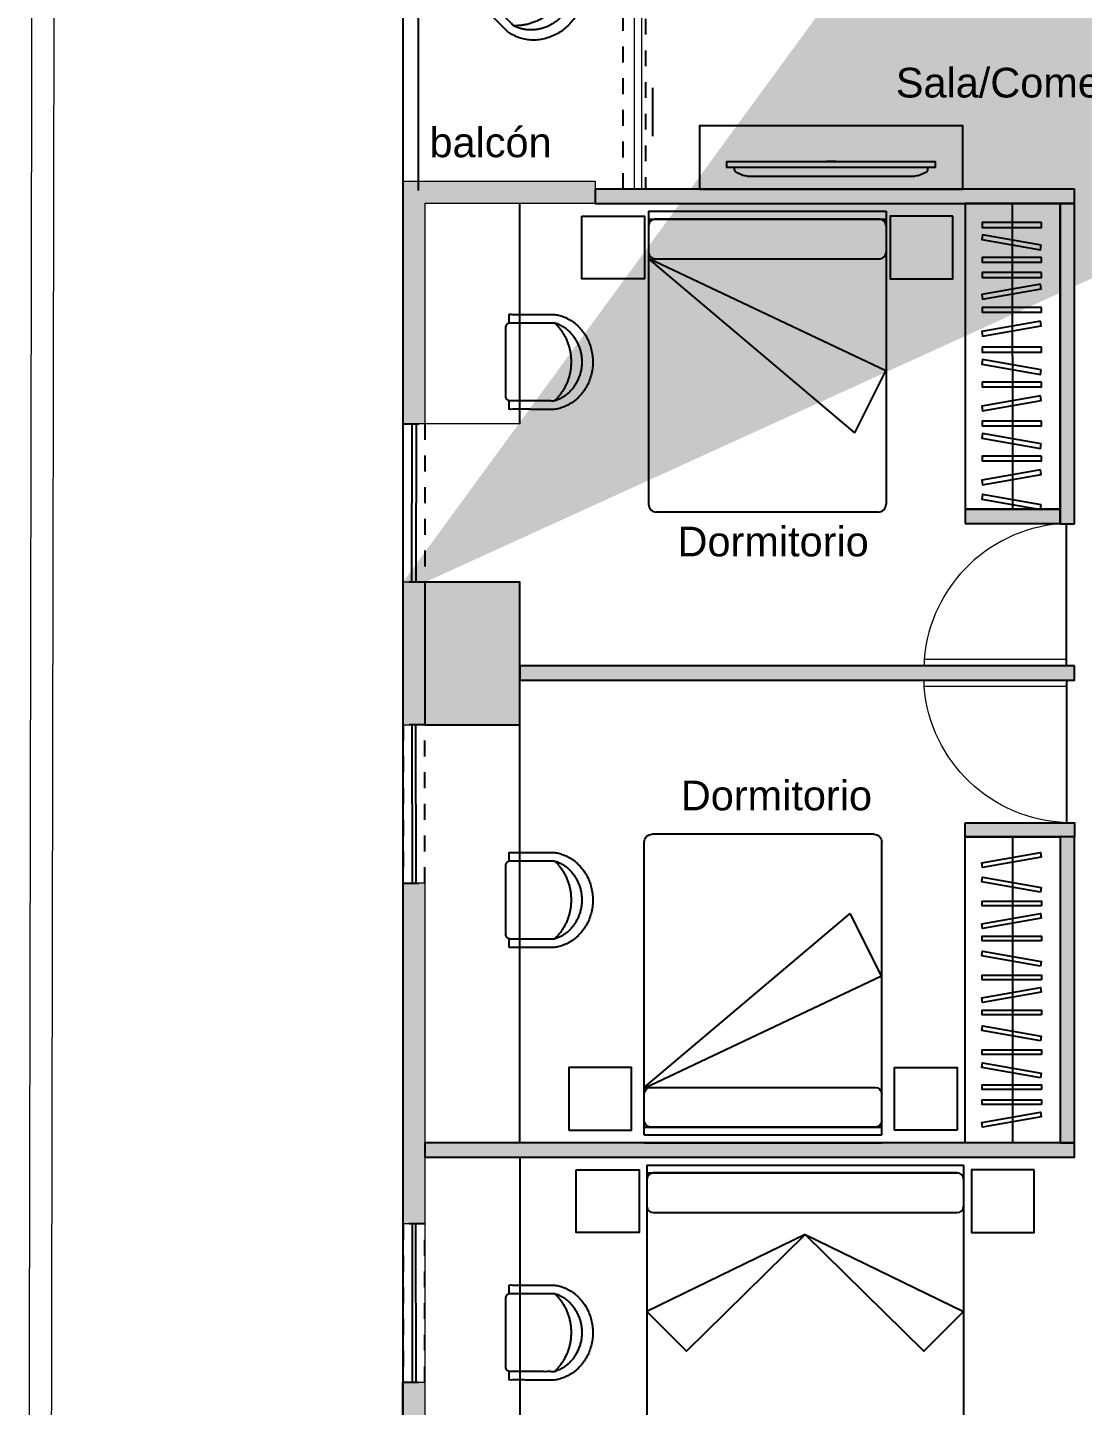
# Model space of a CAD drawing. Header units: metres. Extents: x -598 to 357, y -242 to 574.
# Drawn here: x -259.65 to -252.98, y 279.2 to 287.9 of the extents above; entities that cross this region are included whole.
import ezdxf

# ---------------------------------------------------------------- set-up
doc = ezdxf.new("R2010")
doc.units = ezdxf.units.M
doc.linetypes.add('xref_Nivel PB$0$xref_Nivel PB$0$HIDDEN2', pattern=[0.1875, 0.125, -0.0625])
doc.linetypes.add('xref_Nivel TIPICO$0$HIDDEN2', pattern=[0.1875, 0.125, -0.0625])
for name, color, linetype in [('APTOS_SPZ_MCH_N2 MUNI$0$DUCTOS', 1, 'Continuous'), ('APTOS_SPZ_MCH_N2 MUNI$0$Muebles', 1, 'Continuous'), ('Closet serchas', 9, 'Continuous'), ('MINUSV', 7, 'Continuous'), ('T-texto', 8, 'Continuous'), ('xref_Nivel PB$0$B-baranda', 2, 'Continuous'), ('xref_Nivel PB$0$D-dintel mamposteria', 1, 'Continuous'), ('xref_Nivel PB$0$V-vidrio', 1, 'Continuous'), ('xref_Nivel TIPICO$0$D-dintel mamposteria', 1, 'Continuous'), ('xref_Nivel TIPICO$0$H-hatch mamposteria', 8, 'Continuous'), ('xref_Nivel TIPICO$0$H-hatch tablayeso', 9, 'Continuous'), ('xref_Nivel TIPICO$0$M-muebles', 1, 'Continuous'), ('xref_Nivel TIPICO$0$M-muro tablayeso', 4, 'Continuous'), ('xref_Nivel TIPICO$0$V-ventana', 1, 'Continuous')]:
    doc.layers.add(name, color=color, linetype=linetype)
doc.layers.add('Muro Mamspoteria', color=5, linetype='Continuous', lineweight=9)
doc.layers.add('xref_Nivel TIPICO$0$P-puerta', color=1, linetype='Continuous', lineweight=18)
doc.styles.get("Standard").update_dxf_attribs({"font": 'arial.ttf'})

# ---------------------------------------------------------------- blocks, each defined once
blk = doc.blocks.new('columna')
at = {"true_color": 0x939598}
h = blk.add_hatch(color=252, dxfattribs=at)
h.dxf.hatch_style = 1
h.paths.add_polyline_path([(154.7475, 259.8959), (155.6475, 259.8959), (155.6475, 259.2959), (154.7475, 259.2959)])
at = {"color": 252, "true_color": 0x939598}
blk.add_lwpolyline([(154.7475, 259.8959), (155.6475, 259.8959), (155.6475, 259.2959), (154.7475, 259.2959), (154.7475, 259.8959)], dxfattribs=at)
blk = doc.blocks.new('*U290')
at = {"layer": 'xref_Nivel PB$0$D-dintel mamposteria', "linetype": 'xref_Nivel PB$0$xref_Nivel PB$0$HIDDEN2', "ltscale": 0.5}
blk.add_lwpolyline([(0.138, 0), (0, 0), (0, 1), (0.138, 1)], close=True, dxfattribs=at)
blk = doc.blocks.new('xref_Nivel TIPICO$0$Television_Panasonic_54quot_Plasma_Wall_Mounted_10523 - Television_Panasonic_54quot_Plasma_Wall_Mounted_10523-13820842-AMUEBLADAS N8 _18_34')
at = {"layer": 'xref_Nivel TIPICO$0$M-muebles'}
for p, q in [((-0.6604, 0.2423), (0.6604, 0.2423)), ((-0.6604, 0.2423), (-0.6604, 0.2042)), ((0.6604, 0.2042), (-0.6604, 0.2042)), ((-0.6096, 0.1941), (-0.6096, 0.2042)), ((-0.0293, 0.2439), (-0.0258, 0.2439)), ((-0.0293, 0.2439), (-0.0293, 0.2423)), ((-0.0281, 0.2439), (-0.0257, 0.2439)), ((-0.0281, 0.2439), (-0.0281, 0.2423)), ((-0.0258, 0.2439), (-0.0244, 0.2439)), ((-0.0258, 0.2439), (-0.0258, 0.2423)), ((-0.0258, 0.2439), (-0.0258, 0.2423)), ((-0.0257, 0.2439), (-0.024, 0.2439)), ((-0.0257, 0.2439), (-0.0257, 0.2423)), ((-0.0257, 0.2439), (-0.0257, 0.2423)), ((-0.0245, 0.2439), (-0.0245, 0.2423)), ((-0.0244, 0.2439), (-0.0233, 0.2439)), ((-0.0244, 0.2439), (-0.0244, 0.2423)), ((-0.024, 0.2439), (-0.0234, 0.2439)), ((-0.024, 0.2423), (-0.024, 0.2439)), ((-0.0237, 0.2439), (-0.0237, 0.2423)), ((-0.0234, 0.2439), (-0.0234, 0.2423)), ((-0.0233, 0.2439), (-0.0226, 0.2439)), ((-0.0233, 0.2439), (-0.0233, 0.2423)), ((-0.023, 0.2439), (-0.023, 0.2423)), ((-0.0226, 0.2439), (-0.0223, 0.2439)), ((-0.0226, 0.2439), (-0.0226, 0.2423)), ((-0.0223, 0.2439), (-0.0223, 0.2423)), ((-0.0211, 0.2439), (-0.0209, 0.2439)), ((-0.0211, 0.2439), (-0.0211, 0.2423)), ((-0.021, 0.2439), (-0.0204, 0.2439)), ((-0.021, 0.2439), (-0.021, 0.2423)), ((-0.0209, 0.2439), (-0.0203, 0.2439)), ((-0.0209, 0.2439), (-0.0209, 0.2423)), ((-0.0205, 0.2439), (-0.0205, 0.2423)), ((-0.0204, 0.2439), (-0.0194, 0.2439)), ((-0.0204, 0.2439), (-0.0204, 0.2423)), ((-0.0203, 0.2439), (-0.0195, 0.2439)), ((-0.0203, 0.2439), (-0.0203, 0.2423)), ((-0.0198, 0.2439), (-0.0198, 0.2423)), ((-0.0195, 0.2439), (-0.0185, 0.2439)), ((-0.0195, 0.2439), (-0.0195, 0.2423)), ((-0.0194, 0.2439), (-0.0179, 0.2439)), ((-0.0194, 0.2439), (-0.0194, 0.2423)), ((-0.0193, 0.2439), (-0.0186, 0.2439)), ((-0.0193, 0.2439), (-0.0193, 0.2423)), ((-0.0192, 0.2439), (-0.0192, 0.2423)), ((-0.0188, 0.2439), (-0.0188, 0.2423)), ((-0.0186, 0.2439), (-0.0174, 0.2439)), ((-0.0186, 0.2439), (-0.0186, 0.2423)), ((-0.0185, 0.2439), (-0.0164, 0.2439)), ((-0.0185, 0.2439), (-0.0185, 0.2423)), ((-0.0183, 0.2439), (-0.0183, 0.2423)), ((-0.018, 0.2439), (-0.018, 0.2423)), ((-0.0179, 0.2439), (-0.0165, 0.2439)), ((-0.0179, 0.2439), (-0.0179, 0.2423)), ((-0.0175, 0.2439), (-0.0175, 0.2423)), ((-0.0174, 0.2439), (-0.0166, 0.2439)), ((-0.0174, 0.2439), (-0.0174, 0.2423)), ((-0.0167, 0.2439), (-0.0167, 0.2423)), ((-0.0166, 0.2439), (-0.0164, 0.2439)), ((-0.0166, 0.2439), (-0.0166, 0.2423)), ((-0.0165, 0.2439), (-0.0157, 0.2439)), ((-0.0165, 0.2439), (-0.0165, 0.2423)), ((-0.0164, 0.2423), (-0.0164, 0.2439)), ((-0.0164, 0.2423), (-0.0164, 0.2439)), ((-0.0164, 0.2439), (-0.0164, 0.2423)), ((-0.0161, 0.2439), (-0.0161, 0.2423)), ((-0.0157, 0.2439), (-0.0153, 0.2439)), ((-0.0157, 0.2439), (-0.0157, 0.2423)), ((-0.0153, 0.2439), (-0.0152, 0.2439)), ((-0.0153, 0.2439), (-0.0153, 0.2423)), ((-0.0152, 0.2439), (-0.0152, 0.2439)), ((-0.0152, 0.2439), (-0.0149, 0.2439)), ((-0.0152, 0.2439), (-0.0152, 0.2423)), ((-0.0152, 0.2439), (-0.0152, 0.2423)), ((-0.0152, 0.2439), (-0.0152, 0.2423)), ((-0.0149, 0.2439), (-0.0149, 0.2423)), ((-0.0136, 0.2439), (-0.0125, 0.2439)), ((-0.0136, 0.2439), (-0.0136, 0.2423)), ((-0.0125, 0.2439), (-0.0103, 0.2439)), ((-0.0125, 0.2439), (-0.0125, 0.2423)), ((-0.0125, 0.2439), (-0.0125, 0.2423)), ((-0.0119, 0.2439), (-0.0119, 0.2423)), ((-0.0106, 0.2439), (-0.0106, 0.2423)), ((-0.0103, 0.2439), (-0.0092, 0.2439)), ((-0.0103, 0.2439), (-0.0103, 0.2423)), ((-0.0094, 0.2439), (-0.0094, 0.2423)), ((-0.0092, 0.2439), (-0.0085, 0.2439)), ((-0.0092, 0.2439), (-0.0092, 0.2423)), ((-0.0085, 0.2439), (-0.0081, 0.2439)), ((-0.0085, 0.2439), (-0.0085, 0.2423)), ((-0.0081, 0.2439), (-0.0081, 0.2439)), ((-0.0081, 0.2439), (-0.0081, 0.2423)), ((-0.0081, 0.2439), (-0.0081, 0.2423)), ((-0.0067, 0.2439), (-0.0065, 0.2439)), ((-0.0067, 0.2439), (-0.0067, 0.2423)), ((-0.0066, 0.2439), (-0.0061, 0.2439)), ((-0.0066, 0.2439), (-0.0066, 0.2423)), ((-0.0065, 0.2439), (-0.0059, 0.2439)), ((-0.0065, 0.2439), (-0.0065, 0.2423)), ((-0.0061, 0.2439), (-0.0051, 0.2439)), ((-0.0061, 0.2439), (-0.0061, 0.2423)), ((-0.0061, 0.2439), (-0.0061, 0.2423)), ((-0.0059, 0.2439), (-0.0051, 0.2439)), ((-0.0059, 0.2439), (-0.0059, 0.2423)), ((-0.0054, 0.2439), (-0.0054, 0.2423)), ((-0.0051, 0.2439), (-0.0041, 0.2439)), ((-0.0051, 0.2439), (-0.0035, 0.2439)), ((-0.0051, 0.2439), (-0.0051, 0.2423)), ((-0.0051, 0.2439), (-0.0051, 0.2423)), ((-0.005, 0.2439), (-0.0042, 0.2439)), ((-0.005, 0.2439), (-0.005, 0.2423)), ((-0.0049, 0.2439), (-0.0049, 0.2423)), ((-0.0044, 0.2439), (-0.0044, 0.2423)), ((-0.0042, 0.2439), (-0.003, 0.2439)), ((-0.0042, 0.2439), (-0.0042, 0.2423)), ((-0.0041, 0.2439), (-0.0021, 0.2439)), ((-0.0041, 0.2439), (-0.0041, 0.2423)), ((-0.0039, 0.2439), (-0.0039, 0.2423)), ((-0.0037, 0.2439), (-0.0037, 0.2423)), ((-0.0035, 0.2439), (-0.0021, 0.2439)), ((-0.0035, 0.2439), (-0.0035, 0.2423)), ((-0.0032, 0.2439), (-0.0032, 0.2423)), ((-0.003, 0.2439), (-0.0022, 0.2439)), ((-0.003, 0.2439), (-0.003, 0.2423)), ((-0.0024, 0.2439), (-0.0024, 0.2423)), ((-0.0022, 0.2439), (-0.0021, 0.2439)), ((-0.0022, 0.2439), (-0.0022, 0.2423)), ((-0.0021, 0.2439), (-0.0013, 0.2439)), ((-0.0021, 0.2423), (-0.0021, 0.2439)), ((-0.0021, 0.2423), (-0.0021, 0.2439)), ((-0.0021, 0.2439), (-0.0021, 0.2423)), ((-0.0021, 0.2439), (-0.0021, 0.2423)), ((-0.0018, 0.2439), (-0.0018, 0.2423)), ((-0.0013, 0.2439), (-0.0009, 0.2439)), ((-0.0013, 0.2439), (-0.0013, 0.2423)), ((-0.0009, 0.2439), (-0.0009, 0.2439)), ((-0.0009, 0.2439), (-0.0008, 0.2439)), ((-0.0009, 0.2439), (-0.0009, 0.2423)), ((-0.0009, 0.2439), (-0.0009, 0.2423)), ((-0.0009, 0.2439), (-0.0009, 0.2423)), ((-0.0008, 0.2439), (-0.0006, 0.2439)), ((-0.0008, 0.2439), (-0.0008, 0.2423)), ((-0.0006, 0.2439), (-0.0006, 0.2423)), ((0.0003, 0.2439), (0.0015, 0.2439)), ((0.0003, 0.2423), (0.0003, 0.2439)), ((0.0004, 0.2439), (0.0007, 0.2439)), ((0.0004, 0.2439), (0.0004, 0.2423)), ((0.0007, 0.2439), (0.0012, 0.2439)), ((0.0007, 0.2439), (0.0007, 0.2423)), ((0.0007, 0.2439), (0.0007, 0.2423)), ((0.0012, 0.2439), (0.002, 0.2439)), ((0.0012, 0.2439), (0.0012, 0.2423)), ((0.0012, 0.2439), (0.0012, 0.2423)), ((0.0015, 0.2439), (0.002, 0.2439)), ((0.0015, 0.2439), (0.0015, 0.2423)), ((0.0015, 0.2439), (0.0015, 0.2423)), ((0.0019, 0.2439), (0.0032, 0.2439)), ((0.0019, 0.2439), (0.0019, 0.2423)), ((0.002, 0.2439), (0.0033, 0.2439)), ((0.002, 0.2439), (0.003, 0.2439)), ((0.002, 0.2439), (0.002, 0.2423)), ((0.002, 0.2439), (0.002, 0.2423)), ((0.003, 0.2439), (0.0044, 0.2439)), ((0.003, 0.2439), (0.003, 0.2423)), ((0.0031, 0.2439), (0.0031, 0.2423)), ((0.0032, 0.2439), (0.0049, 0.2439)), ((0.0032, 0.2439), (0.0032, 0.2423)), ((0.0032, 0.2439), (0.0032, 0.2423)), ((0.0032, 0.2439), (0.0032, 0.2423)), ((0.0033, 0.2439), (0.0044, 0.2439)), ((0.0033, 0.2439), (0.0033, 0.2423)), ((0.0041, 0.2439), (0.0041, 0.2423)), ((0.0044, 0.2439), (0.0053, 0.2439)), ((0.0044, 0.2439), (0.0044, 0.2423)), ((0.0044, 0.2439), (0.0044, 0.2423)), ((0.0045, 0.2439), (0.0045, 0.2423)), ((0.0047, 0.2439), (0.0047, 0.2423)), ((0.0049, 0.2439), (0.0057, 0.2439)), ((0.0049, 0.2439), (0.0049, 0.2423)), ((0.0053, 0.2439), (0.0057, 0.2439)), ((0.0053, 0.2439), (0.0053, 0.2423)), ((0.0057, 0.2439), (0.006, 0.2439)), ((0.0057, 0.2439), (0.0057, 0.2423)), ((0.0057, 0.2439), (0.0057, 0.2423)), ((0.0057, 0.2439), (0.0057, 0.2423)), ((0.006, 0.2439), (0.006, 0.2423)), ((0.007, 0.2439), (0.008, 0.2439)), ((0.007, 0.2423), (0.007, 0.2439)), ((0.0079, 0.2439), (0.0079, 0.2423)), ((0.008, 0.2439), (0.0101, 0.2439)), ((0.008, 0.2439), (0.008, 0.2423)), ((0.0082, 0.2439), (0.0087, 0.2439)), ((0.0082, 0.2439), (0.0082, 0.2423)), ((0.0087, 0.2439), (0.0101, 0.2439)), ((0.0087, 0.2439), (0.0087, 0.2423)), ((0.0087, 0.2439), (0.0087, 0.2423)), ((0.0101, 0.2439), (0.0123, 0.2439)), ((0.0101, 0.2439), (0.0115, 0.2439)), ((0.0101, 0.2423), (0.0101, 0.2439)), ((0.0101, 0.2439), (0.0101, 0.2423)), ((0.0101, 0.2439), (0.0101, 0.2423)), ((0.0101, 0.2439), (0.0101, 0.2423)), ((0.0115, 0.2439), (0.012, 0.2439)), ((0.0115, 0.2439), (0.0115, 0.2423)), ((0.0115, 0.2439), (0.0115, 0.2423)), ((0.0117, 0.2439), (0.0117, 0.2423)), ((0.012, 0.2439), (0.012, 0.2423)), ((0.0123, 0.2439), (0.0132, 0.2439)), ((0.0123, 0.2439), (0.0123, 0.2423)), ((0.0128, 0.2439), (0.0128, 0.2423)), ((0.0132, 0.2439), (0.0132, 0.2423)), ((0.0145, 0.2439), (0.0157, 0.2439)), ((0.0145, 0.2439), (0.0145, 0.2423)), ((0.0157, 0.2439), (0.0178, 0.2439)), ((0.0157, 0.2439), (0.0157, 0.2423)), ((0.0157, 0.2439), (0.0157, 0.2423)), ((0.0162, 0.2439), (0.0162, 0.2423)), ((0.0175, 0.2439), (0.0175, 0.2423)), ((0.0178, 0.2439), (0.0189, 0.2439)), ((0.0178, 0.2439), (0.0178, 0.2423)), ((0.0188, 0.2439), (0.0188, 0.2423)), ((0.0189, 0.2439), (0.0197, 0.2439)), ((0.0189, 0.2439), (0.0189, 0.2423)), ((0.0197, 0.2439), (0.02, 0.2439)), ((0.0197, 0.2439), (0.0197, 0.2423)), ((0.02, 0.2439), (0.0201, 0.2439)), ((0.02, 0.2439), (0.02, 0.2423)), ((0.0201, 0.2439), (0.0201, 0.2423)), ((0.0217, 0.2439), (0.0229, 0.2439)), ((0.0217, 0.2439), (0.0229, 0.2439)), ((0.0217, 0.2439), (0.0217, 0.2423)), ((0.0217, 0.2439), (0.0217, 0.2423)), ((0.0229, 0.2439), (0.0229, 0.2423)), ((0.0229, 0.2439), (0.0229, 0.2423)), ((0.0243, 0.2439), (0.0247, 0.2439)), ((0.0243, 0.2439), (0.0243, 0.2423)), ((0.0247, 0.2439), (0.0258, 0.2439)), ((0.0247, 0.2439), (0.0247, 0.2423)), ((0.0252, 0.2439), (0.0252, 0.2423)), ((0.0255, 0.2439), (0.026, 0.2439)), ((0.0255, 0.2439), (0.0255, 0.2423)), ((0.0258, 0.2439), (0.0274, 0.2439)), ((0.0258, 0.2439), (0.0258, 0.2423)), ((0.026, 0.2439), (0.0273, 0.2439)), ((0.026, 0.2439), (0.026, 0.2423)), ((0.026, 0.2439), (0.026, 0.2423)), ((0.0273, 0.2439), (0.0285, 0.2439)), ((0.0273, 0.2439), (0.0273, 0.2423)), ((0.0274, 0.2439), (0.0292, 0.2439)), ((0.0274, 0.2439), (0.0274, 0.2423)), ((0.0274, 0.2439), (0.0274, 0.2423)), ((0.0274, 0.2439), (0.0274, 0.2423)), ((0.0283, 0.2439), (0.0283, 0.2423)), ((0.0285, 0.2439), (0.029, 0.2439)), ((0.0285, 0.2439), (0.0285, 0.2423)), ((0.0289, 0.2439), (0.0289, 0.2423)), ((0.029, 0.2439), (0.0302, 0.2439)), ((0.029, 0.2423), (0.029, 0.2439)), ((0.0292, 0.2439), (0.03, 0.2439)), ((0.0292, 0.2439), (0.0292, 0.2423)), ((0.0292, 0.2439), (0.0292, 0.2423)), ((0.03, 0.2439), (0.03, 0.2423)), ((0.0302, 0.2439), (0.0302, 0.2423)), ((0.6096, 0.2042), (0.6096, 0.1941)), ((0.6604, 0.2042), (0.6604, 0.2423)), ((-0.5652, 0.1582), (-0.5943, 0.1708)), ((-0.5297, 0.1508), (0.5297, 0.1508)), ((0.5943, 0.1708), (0.5652, 0.1582))]:
    blk.add_line(p, q, dxfattribs=at)
for points, knots in [([(-0.5943, 0.1708), (-0.5961, 0.1716), (-0.5996, 0.1736), (-0.6031, 0.177), (-0.6055, 0.1802), (-0.6075, 0.1836), (-0.6091, 0.1882), (-0.6096, 0.1922), (-0.6096, 0.1941)], [0, 0, 0, 0, 0.2, 0.4, 0.5, 0.6, 0.8, 1, 1, 1, 1]), ([(0.6096, 0.1941), (0.6096, 0.1922), (0.6091, 0.1882), (0.6075, 0.1836), (0.6055, 0.1802), (0.6031, 0.177), (0.5995, 0.1736), (0.5962, 0.1716), (0.5943, 0.1708)], [-1, -1, -1, -1, -0.8, -0.6, -0.5, -0.4, -0.2, 0, 0, 0, 0])]:
    blk.add_open_spline(points, degree=3, knots=knots, dxfattribs=at)
for points in [[(-0.5297, 0.1508), (-0.5358, 0.1508), (-0.548, 0.1521), (-0.5596, 0.1557), (-0.5652, 0.1582)], [(0.5652, 0.1582), (0.5595, 0.1557), (0.548, 0.1521), (0.5359, 0.1508), (0.5297, 0.1508)]]:
    blk.add_open_spline(points, degree=3, dxfattribs=at)
blk = doc.blocks.new('*U268')
at = {"layer": 'xref_Nivel TIPICO$0$D-dintel mamposteria', "linetype": 'xref_Nivel TIPICO$0$HIDDEN2', "ltscale": 0.5}
blk.add_lwpolyline([(0.14, 0), (0, 0), (0, 3.0756), (0.14, 3.0756)], close=True, dxfattribs=at)
blk = doc.blocks.new('silla')
at = {"layer": 'APTOS_SPZ_MCH_N2 MUNI$0$Muebles'}
for points, weights, knots in [([(-124.4123, 276.4645), (-124.3069, 276.5613), (-124.3069, 276.7116), (-124.3069, 276.8619), (-124.4123, 276.9586), (-124.5521, 276.9586), (-124.6919, 276.9586), (-124.7033, 276.9586), (-124.7113, 276.9498), (-124.7194, 276.941), (-124.7194, 276.9286), (-124.7194, 276.7116), (-124.7194, 276.4945), (-124.7194, 276.4645), (-124.6919, 276.4645), (-124.5521, 276.4645), (-124.4123, 276.4645), (-124.2394, 276.516), (-124.2394, 276.7116), (-124.2394, 276.9072), (-124.4123, 276.9586)], [1, 0.906586410907, 1, 0.906586410907, 1, 1, 1, 0.923879532511, 1, 0.923879532511, 1, 1, 1, 0.707106781189, 1, 1, 1, 0.794674166831, 1, 0.794674166831, 1], [0, 0, 0, 0.871345, 0.871345, 1.74269, 1.74269, 2.74269, 2.74269, 3.528088, 3.528088, 4.313487, 4.313487, 5.313487, 5.313487, 6.884283, 6.884283, 7.884283, 7.884283, 9.188934, 9.188934, 10.493586, 10.493586, 10.493586]), ([(-124.698, 276.465), (-124.698, 276.4383), (-124.698, 276.4116), (-124.5567, 276.4116), (-124.4153, 276.4116), (-124.1708, 276.4416), (-124.1694, 276.7101), (-124.1681, 276.9786), (-124.4123, 277.0115), (-124.5552, 277.0115), (-124.698, 277.0115), (-124.698, 276.9851), (-124.698, 276.9586)], [1, 1, 1, 1, 1, 0.747428878724, 1, 0.747428878724, 1, 1, 1, 1, 1], [0, 0, 0, 1, 1, 2, 2, 3.453226, 3.453226, 4.906452, 4.906452, 5.906452, 5.906452, 6.906452, 6.906452, 6.906452])]:
    blk.add_rational_spline(points, weights, degree=2, knots=knots, dxfattribs=at)
blk = doc.blocks.new('xref_Nivel TIPICO$0$CAMA QUEEN')
at = {"layer": 'Defpoints', "color": 9, "linetype": 'Continuous'}
blk.add_line((-0.75, 1.95), (0.75, 1.95), dxfattribs=at)
at = {"layer": 'xref_Nivel TIPICO$0$M-muebles', "linetype": 'Continuous'}
for p, q in [((-0.75, 1.9), (-0.75, 0.05)), ((-0.75, 1.9), (0.75, 1.9)), ((-0.75, 1.85), (0.75, 1.85)), ((0.75, 1.9), (0.75, 0.05)), ((-0.7512, 1.6037), (0.7486, 0.8951)), ((-0.75, 1.6), (0.55, 0.5)), ((-0.71, 1.6), (0.71, 1.6)), ((0.7, 0), (-0.7, 0))]:
    blk.add_line(p, q, dxfattribs=at)
at = {"layer": 'xref_Nivel TIPICO$0$M-muebles'}
for p, q in [((0.71, 1.85), (-0.71, 1.85)), ((-0.75, 1.81), (-0.75, 1.64)), ((0.75, 1.81), (0.75, 1.64))]:
    blk.add_line(p, q, dxfattribs=at)
at = {"layer": 'xref_Nivel TIPICO$0$M-muebles', "linetype": 'Continuous'}
blk.add_lwpolyline([(0.75, 0.9), (0.55, 0.5)], dxfattribs=at)
at = {"layer": 'xref_Nivel TIPICO$0$M-muebles'}
for centre, start, end in [((-0.71, 1.81), 90, 180), ((0.71, 1.81), 0, 90), ((-0.71, 1.64), 180, 270), ((0.71, 1.64), 270, 0)]:
    blk.add_arc(centre, 0.04, start, end, dxfattribs=at)
at = {"layer": 'xref_Nivel TIPICO$0$M-muebles', "linetype": 'Continuous'}
for centre, start, end in [((-0.7, 0.05), 180, 270), ((0.7, 0.05), 270, 0)]:
    blk.add_arc(centre, 0.05, start, end, dxfattribs=at)
blk = doc.blocks.new('xref_Nivel TIPICO$0$M_Mesa-Mesita de noche - 0457 x 0457 x 0610mm-696926-Piso 02')
at = {"layer": 'xref_Nivel TIPICO$0$M-muebles'}
blk.add_lwpolyline([(0.0337, 0.427), (0.4307, 0.427), (0.4307, 0.03), (0.0337, 0.03)], close=True, dxfattribs=at)
blk = doc.blocks.new('*U337')
at = {"layer": 'xref_Nivel TIPICO$0$H-hatch tablayeso', "transparency": 33554559}
h = blk.add_hatch(color=256, dxfattribs=at)
h.dxf.hatch_style = 1
h.paths.add_polyline_path([(0, 90), (0, 0), (4104, 0), (4104, 90)])
at = {"layer": 'xref_Nivel TIPICO$0$M-muro tablayeso'}
blk.add_lwpolyline([(4104, 0), (0, 0), (0, 90), (4104, 90), (4104, 0)], dxfattribs=at)
blk = doc.blocks.new('xref_Nivel TIPICO$0$P-90')
at = {"layer": 'Defpoints', "color": 8, "true_color": 0x808080}
blk.add_lwpolyline([(0, 0), (0.9, 0)], dxfattribs=at)
at = {"layer": 'xref_Nivel TIPICO$0$P-puerta'}
for p, q in [((0.0404, 0.9), (0, 0.9)), ((0, 0.9), (0, 0)), ((0.0404, 0), (0.0404, 0.9)), ((0, 0), (0.0404, 0))]:
    blk.add_line(p, q, dxfattribs=at)
at = {"layer": 'xref_Nivel TIPICO$0$P-puerta', "color": 8, "true_color": 0x808080}
blk.add_arc((-0.0344, -0.032), 0.935, 1.95991, 85.40688, dxfattribs=at)
blk = doc.blocks.new('*U282')
at = {"layer": 'xref_Nivel TIPICO$0$H-hatch tablayeso', "transparency": 33554559}
h = blk.add_hatch(color=256, dxfattribs=at)
h.dxf.hatch_style = 1
h.paths.add_polyline_path([(0, 90), (0, 0), (1932.2, 0), (1932.2, 90)])
at = {"layer": 'xref_Nivel TIPICO$0$M-muro tablayeso'}
blk.add_lwpolyline([(1932.2, 0), (0, 0), (0, 90), (1932.2, 90), (1932.2, 0)], dxfattribs=at)
blk = doc.blocks.new('*U340')
at = {"layer": 'xref_Nivel TIPICO$0$H-hatch tablayeso', "transparency": 33554559}
h = blk.add_hatch(color=256, dxfattribs=at)
h.dxf.hatch_style = 1
h.paths.add_polyline_path([(0, 90), (0, 0), (3029, 0), (3029, 90)])
at = {"layer": 'xref_Nivel TIPICO$0$M-muro tablayeso'}
blk.add_lwpolyline([(3029, 0), (0, 0), (0, 90), (3029, 90), (3029, 0)], dxfattribs=at)
blk = doc.blocks.new('*U281')
at = {"layer": 'xref_Nivel TIPICO$0$H-hatch tablayeso', "transparency": 33554559}
h = blk.add_hatch(color=256, dxfattribs=at)
h.dxf.hatch_style = 1
h.paths.add_polyline_path([(0, 90), (0, 0), (2024.4, 0), (2024.4, 90)])
at = {"layer": 'xref_Nivel TIPICO$0$M-muro tablayeso'}
blk.add_lwpolyline([(2024.4, 0), (0, 0), (0, 90), (2024.4, 90), (2024.4, 0)], dxfattribs=at)
blk = doc.blocks.new('*U168')
at = {"layer": 'xref_Nivel TIPICO$0$H-hatch tablayeso', "transparency": 33554559}
h = blk.add_hatch(color=256, dxfattribs=at)
h.dxf.hatch_style = 1
h.paths.add_polyline_path([(0, 90), (0, 0), (600, 0), (600, 90)])
at = {"layer": 'xref_Nivel TIPICO$0$M-muro tablayeso'}
blk.add_lwpolyline([(600, 0), (0, 0), (0, 90), (600, 90), (600, 0)], dxfattribs=at)
blk = doc.blocks.new('*U336')
at = {"layer": 'xref_Nivel TIPICO$0$H-hatch tablayeso', "transparency": 33554559}
h = blk.add_hatch(color=256, dxfattribs=at)
h.dxf.hatch_style = 1
h.paths.add_polyline_path([(0, 90), (0, 0), (3504, 0), (3504, 90)])
at = {"layer": 'xref_Nivel TIPICO$0$M-muro tablayeso'}
blk.add_lwpolyline([(3504, 0), (0, 0), (0, 90), (3504, 90), (3504, 0)], dxfattribs=at)
blk = doc.blocks.new('*U343')
at = {"layer": 'xref_Nivel TIPICO$0$H-hatch tablayeso', "transparency": 33554559}
h = blk.add_hatch(color=256, dxfattribs=at)
h.dxf.hatch_style = 1
h.paths.add_polyline_path([(0, 90), (0, 0), (690.6, 0), (690.6, 90)])
at = {"layer": 'xref_Nivel TIPICO$0$M-muro tablayeso'}
blk.add_lwpolyline([(690.6, 0), (0, 0), (0, 90), (690.6, 90), (690.6, 0)], dxfattribs=at)
blk = doc.blocks.new('CAMA KING')
at = {"layer": 'Defpoints', "color": 9, "linetype": 'Continuous'}
blk.add_line((-229.9739, 282.1565), (-227.9739, 282.1565), dxfattribs=at)
at = {"layer": 'xref_Nivel TIPICO$0$M-muebles', "linetype": 'Continuous'}
for p, q in [((-229.9739, 282.1065), (-229.9739, 280.2565)), ((-229.9739, 282.1065), (-227.9739, 282.1065)), ((-227.9739, 282.1065), (-227.9739, 280.2565)), ((-229.9739, 282.0565), (-228.0139, 282.0565)), ((-229.9339, 281.8065), (-228.0139, 281.8065)), ((-228.0239, 280.2065), (-229.9239, 280.2065))]:
    blk.add_line(p, q, dxfattribs=at)
at = {"layer": 'xref_Nivel TIPICO$0$M-muebles'}
for p, q in [((-229.9739, 282.0165), (-229.9739, 281.8465)), ((-228.0139, 282.0565), (-229.9339, 282.0565)), ((-227.9739, 282.0165), (-227.9739, 281.8465))]:
    blk.add_line(p, q, dxfattribs=at)
at = {"layer": 'xref_Nivel TIPICO$0$M-muebles', "linetype": 'Continuous'}
for points in [[(-228.9739, 281.6678), (-229.9739, 281.1815), (-229.7235, 280.9312), (-228.9739, 281.6678)], [(-228.9739, 281.6678), (-227.9739, 281.1815), (-228.2242, 280.9312), (-228.9739, 281.6678)]]:
    blk.add_lwpolyline(points, dxfattribs=at)
at = {"layer": 'xref_Nivel TIPICO$0$M-muebles'}
for centre, start, end in [((-229.9339, 282.0165), 90, 180), ((-228.0139, 282.0165), 0, 90), ((-229.9339, 281.8465), 180, 270), ((-228.0139, 281.8465), 270, 0)]:
    blk.add_arc(centre, 0.04, start, end, dxfattribs=at)
at = {"layer": 'xref_Nivel TIPICO$0$M-muebles', "linetype": 'Continuous'}
for centre, start, end in [((-229.9239, 280.2565), 180, 270), ((-228.0239, 280.2565), 270, 0)]:
    blk.add_arc(centre, 0.05, start, end, dxfattribs=at)
at = {"layer": 'T-texto', "insert": (-229.9241, 280.4638), "char_height": 0.1875, "attachment_point": 1}
blk.add_mtext_dynamic_manual_height_columns('king size', width=2.527624, gutter_width=0.9375, heights=[0], dxfattribs=at)

msp = doc.modelspace()

# ---------------------------------------------------------------- hatches: boundary and pattern name
at = {"layer": 'xref_Nivel TIPICO$0$H-hatch mamposteria', "transparency": 33554585}
h = msp.add_hatch(color=256, dxfattribs=at)
h.dxf.hatch_style = 1
h.paths.add_polyline_path([(-243.8209, 300.2734), (-243.6809, 300.2734), (-243.6809, 301.9595), (-243.8209, 301.9595)], flags=17)
h.paths.add_polyline_path([(-242.6778, 304.9192), (-242.6788, 307.7945), (-242.8188, 307.7945), (-242.8178, 304.9192)])
h.paths.add_polyline_path([(-243.7788, 291.8835), (-243.7788, 291.6835), (-244.0782, 291.6827), (-244.0782, 291.713), (-244.0982, 291.7139), (-244.0603, 291.8827)], flags=17)
h.paths.add_polyline_path([(-251.5387, 299.3945), (-251.5387, 299.5345), (-256.5387, 299.5345), (-256.5387, 299.3945)], flags=17)
h.paths.add_polyline_path([(-250.6387, 299.5345), (-250.6387, 299.3945), (-249.5787, 299.3945), (-249.5787, 295.7822), (-249.4387, 295.7822), (-249.4387, 300.2945), (-249.5787, 300.2945), (-249.5787, 299.5345)], flags=17)
h.paths.add_polyline_path([(-257.2787, 303.2953), (-257.1387, 303.2953), (-257.1387, 302.6101), (-257.2787, 302.6101)])
h.paths.add_polyline_path([(-257.1387, 303.8953), (-257.2787, 303.8953), (-257.2787, 308.8345), (-256.5387, 308.8345), (-256.5387, 308.6945), (-257.1387, 308.6945)])
h.paths.add_polyline_path([(-248.4448, 308.3045), (-248.4448, 308.4445), (-243.8788, 308.4445), (-243.8788, 308.3045)], flags=17)
h.paths.add_polyline_path([(-254.1337, 308.6945), (-254.1337, 308.8345), (-253.6587, 308.8345), (-253.6587, 308.6945)])
h.paths.add_polyline_path([(-257.2787, 300.2945), (-257.1387, 300.2945), (-257.1387, 299.3945), (-257.2787, 299.3945)])
h.paths.add_polyline_path([(-257.1387, 285.3959), (-257.2787, 285.3959), (-257.2787, 286.9289), (-256.0637, 286.9289), (-256.0637, 286.7889), (-257.1387, 286.7889)])
h.paths.add_polyline_path([(-257.1387, 280.3422), (-257.2787, 280.3422), (-257.2787, 282.4959), (-257.1387, 282.4959)])
h.paths.add_polyline_path([(-251.5387, 279.1284), (-251.6787, 279.1284), (-251.6787, 278.0199), (-253.0387, 278.0199), (-253.0387, 277.8799), (-251.6787, 277.8799), (-251.6787, 276.4718), (-251.1587, 276.4718), (-251.1587, 276.6118), (-251.5387, 276.6118)])
h.paths.add_polyline_path([(-247.1472, 288.8545), (-247.1472, 288.7145), (-249.4387, 288.7145), (-249.4387, 276.4718), (-249.9587, 276.4718), (-249.9587, 276.6118), (-249.5787, 276.6118), (-249.5787, 288.8545)])
h.paths.add_polyline_path([(-256.5387, 278.0199), (-256.5387, 277.8799), (-257.2787, 277.8799), (-257.2787, 279.3422), (-257.1387, 279.3422), (-257.1387, 278.0199)])
h.paths.add_polyline_path([(-257.2787, 284.3959), (-257.2777, 283.4959), (-257.1377, 283.4959), (-257.1387, 284.3959)])
h.paths.add_polyline_path([(-257.1387, 293.8359), (-257.2787, 293.8359), (-257.2787, 292.6835), (-257.1387, 292.6835)], flags=17)
h.paths.add_polyline_path([(-257.2787, 296.3689), (-255.745, 296.3689), (-255.745, 296.2289), (-257.1387, 296.2289), (-257.1377, 294.8359), (-257.2777, 294.8359)])
edge = h.paths.add_edge_path()
edge.add_line((-242.6783, 304.3505), (-242.8188, 304.3505))
edge.add_line((-242.8188, 304.3505), (-242.8188, 303.9995))
edge.add_line((-242.8188, 303.9995), (-244.4817, 303.9995))
edge.add_line((-244.4817, 303.9995), (-244.4817, 303.8595))
edge.add_line((-244.4817, 303.8595), (-242.6788, 303.8595))
edge.add_line((-242.6788, 303.8595), (-242.6788, 304.3505))
edge.add_line((-257.2777, 284.3959), (-257.1377, 284.3959))
edge.add_line((-242.6788, 290.9835), (-242.6788, 289.234))
edge.add_line((-242.6788, 289.234), (-245.489, 289.234))
edge.add_line((-247.6472, 289.8545), (-247.7872, 289.8545))
edge.add_line((-248.4448, 308.3065), (-248.4448, 308.4465))
edge.add_line((-243.4387, 277.32), (-243.4387, 277.46))
edge.add_line((-242.8191, 280.6731), (-242.6811, 280.6731))
edge.add_line((-242.8191, 281.2731), (-242.6815, 281.2731))
edge.add_line((-244.8918, 293.734), (-245.489, 293.734))
edge.add_line((-245.489, 293.734), (-245.489, 296.094))
edge.add_line((-245.489, 296.094), (-247.7872, 296.094))
edge.add_line((-247.7872, 296.094), (-247.7872, 296.334))
edge.add_line((-245.0642, 291.6835), (-245.0642, 291.7139))
edge.add_line((-245.0642, 291.7139), (-245.0462, 291.7139))
edge.add_line((-245.0462, 291.7139), (-245.0823, 291.8835))
edge.add_line((-243.8128, 293.934), (-242.8864, 293.934))
edge.add_line((-242.8864, 293.934), (-242.8864, 296.034))
edge.add_line((-242.8864, 296.034), (-245.289, 296.034))
edge.add_line((-245.289, 296.034), (-245.289, 293.934))
edge.add_line((-245.289, 293.934), (-244.8737, 293.934))
edge.add_line((-247.7872, 296.334), (-247.6472, 296.334))
edge.add_line((-247.6472, 296.334), (-247.6472, 296.234))
edge.add_line((-247.6472, 296.234), (-242.6788, 296.234))
edge.add_line((-242.6788, 296.234), (-242.6788, 293.734))
edge.add_line((-242.6788, 293.734), (-243.795, 293.734))
edge.add_line((-243.4387, 277.32), (-243.4387, 277.46))
edge.add_line((-243.4387, 277.46), (-242.8191, 277.46))
edge.add_line((-242.8191, 277.46), (-242.8191, 280.6731))
edge.add_line((-242.6811, 280.6731), (-242.6791, 277.32))
edge.add_line((-242.682, 281.2731), (-242.682, 282.1439))
edge.add_line((-242.682, 282.1439), (-242.8191, 282.1439))
edge.add_line((-242.6791, 277.32), (-243.4387, 277.32))
edge.add_line((-242.8191, 282.1439), (-242.8191, 281.2731))
edge.add_line((-242.6864, 290.9835), (-242.8864, 290.9835))
edge.add_line((-247.6472, 289.8545), (-247.6472, 291.1267))
edge.add_line((-247.6472, 291.1267), (-245.489, 291.1267))
edge.add_line((-245.489, 291.1267), (-245.489, 289.234))
edge.add_line((-245.489, 291.2667), (-247.7872, 291.2667))
edge.add_line((-247.7872, 291.2667), (-247.7872, 289.8545))
edge.add_line((-245.0823, 291.8835), (-245.489, 291.8835))
edge.add_line((-245.489, 291.8835), (-245.489, 291.2667))
edge.add_line((-245.289, 291.6835), (-245.0642, 291.6835))
edge.add_line((-242.8864, 290.9835), (-242.8864, 289.434))
edge.add_line((-242.8864, 289.434), (-245.289, 289.434))
edge.add_line((-245.289, 289.434), (-245.289, 291.6835))
h.paths.add_polyline_path([(-252.5387, 308.6945), (-252.5387, 308.8345), (-253.0587, 308.8345), (-253.0587, 308.6945)])
h.paths.add_polyline_path([(-251.5387, 308.8345), (-251.5387, 308.6945), (-249.5787, 308.6945), (-249.5787, 301.2945), (-249.4387, 301.2945), (-249.4387, 308.3045), (-249.0448, 308.3045), (-249.0448, 308.4445), (-249.4387, 308.4445), (-249.4387, 308.8345)])
h.paths.add_polyline_path([(-257.2775, 290.9835), (-257.1376, 290.9835), (-257.1364, 291.8835), (-257.2764, 291.8835)], flags=17)
h.paths.add_polyline_path([(-257.2785, 290.0945), (-249.5787, 290.0945), (-249.5787, 294.7822), (-249.4387, 294.7822), (-249.4387, 289.8545), (-249.5787, 289.8545), (-249.5787, 289.9545), (-257.2787, 289.9545)])
h.paths.add_polyline_path([(-249.4404, 282.4704), (-249.4387, 282.3304), (-242.6825, 282.3304), (-242.6825, 282.9439), (-242.6825, 282.9439), (-242.6834, 284.3959), (-242.8191, 284.3959), (-242.8208, 282.4704)], flags=16)
h.paths.add_polyline_path([(-247.7872, 302.3005), (-248.3387, 302.3026), (-248.3387, 302.1626), (-247.7872, 302.1605), (-247.7872, 297.334), (-247.6472, 297.334), (-247.6472, 300.9909), (-244.7209, 300.9909), (-244.7209, 301.1309), (-247.6472, 301.1309), (-247.6472, 305.3015), (-246.8109, 305.3015), (-246.8109, 305.4415), (-248.3387, 305.4415), (-248.3387, 305.3015), (-247.7872, 305.3015)], flags=17)

# ---------------------------------------------------------------- linework, layer by layer
at = {"layer": 'APTOS_SPZ_MCH_N2 MUNI$0$DUCTOS'}
msp.add_lwpolyline([(-249.4387, 282.3303), (-242.6791, 282.3304), (-242.681, 283.7395), (-242.1853, 283.7398), (-242.1834, 289.4277), (-242.6788, 289.4277), (-242.6788, 291.8773), (-243.0788, 291.8773), (-243.0788, 293.7277), (-242.6788, 293.7277), (-242.6788, 308.6882), (-243.8788, 308.6882), (-243.8788, 308.4382), (-249.4387, 308.4382), (-249.4387, 308.8282), (-257.2787, 308.8282), (-257.2787, 276.4656), (-249.4387, 276.4656), (-249.4387, 282.3304)], dxfattribs=at)
at = {"layer": 'Closet serchas', "color": 253}
for p, q in [((-253.4247, 284.8567), (-253.4259, 286.7889)), ((-253.4259, 282.7867), (-253.4259, 280.8545))]:
    msp.add_line(p, q, dxfattribs=at)
for points in [[(-253.7247, 284.8567), (-253.1247, 284.8567), (-253.1247, 286.7889), (-253.7247, 286.7889)], [(-253.7247, 282.7868), (-253.1247, 282.7867), (-253.1259, 280.8545), (-253.7259, 280.8546)]]:
    msp.add_lwpolyline(points, close=True, dxfattribs=at)
at = {"layer": 'Closet serchas', "color": 253, "flags": 128}
for points in [[(-253.2437, 286.6671), (-253.6189, 286.6671), (-253.6189, 286.6371), (-253.2437, 286.6371)], [(-253.2448, 286.5241), (-253.6155, 286.5895), (-253.6207, 286.5599), (-253.2501, 286.4946)], [(-253.2437, 286.4469), (-253.6189, 286.4469), (-253.6189, 286.4169), (-253.2437, 286.4169)], [(-253.2437, 286.3515), (-253.6189, 286.3515), (-253.6189, 286.3215), (-253.2437, 286.3215)], [(-253.2501, 286.2783), (-253.6207, 286.2129), (-253.6155, 286.1834), (-253.2448, 286.2487)], [(-253.2437, 286.1313), (-253.6189, 286.1313), (-253.6189, 286.1013), (-253.2437, 286.1013)], [(-253.2501, 286.0443), (-253.6207, 285.979), (-253.6155, 285.9494), (-253.2448, 286.0148)], [(-253.2437, 285.8798), (-253.6189, 285.8798), (-253.6189, 285.8498), (-253.2437, 285.8498)], [(-253.2448, 285.7368), (-253.6155, 285.8022), (-253.6207, 285.7726), (-253.2501, 285.7073)], [(-253.2437, 285.6596), (-253.6189, 285.6596), (-253.6189, 285.6296), (-253.2437, 285.6296)], [(-253.2501, 285.5727), (-253.6207, 285.5073), (-253.6155, 285.4778), (-253.2448, 285.5431)], [(-253.2437, 285.4127), (-253.6189, 285.4127), (-253.6189, 285.3827), (-253.2437, 285.3827)], [(-253.2448, 285.2697), (-253.6155, 285.3351), (-253.6207, 285.3055), (-253.2501, 285.2402)], [(-253.2437, 285.1925), (-253.6189, 285.1925), (-253.6189, 285.1625), (-253.2437, 285.1625)], [(-253.2501, 285.1056), (-253.6207, 285.0402), (-253.6155, 285.0107), (-253.2448, 285.0761)], [(-253.2448, 284.8837), (-253.6155, 284.949), (-253.6207, 284.9195), (-253.2501, 284.8542)], [(-253.2448, 282.6596), (-253.6155, 282.5943), (-253.6207, 282.6238), (-253.2501, 282.6892)], [(-253.2501, 282.4377), (-253.6207, 282.5031), (-253.6155, 282.5326), (-253.2448, 282.4673)], [(-253.2437, 282.3508), (-253.6189, 282.3508), (-253.6189, 282.3808), (-253.2437, 282.3808)], [(-253.2448, 282.2736), (-253.6155, 282.2083), (-253.6207, 282.2378), (-253.2501, 282.3032)], [(-253.2437, 282.1306), (-253.6189, 282.1306), (-253.6189, 282.1606), (-253.2437, 282.1606)], [(-253.2501, 281.9706), (-253.6207, 282.036), (-253.6155, 282.0655), (-253.2448, 282.0002)], [(-253.2437, 281.8837), (-253.6189, 281.8837), (-253.6189, 281.9137), (-253.2437, 281.9137)], [(-253.2448, 281.8065), (-253.6155, 281.7412), (-253.6207, 281.7707), (-253.2501, 281.8361)], [(-253.2437, 281.6635), (-253.6189, 281.6635), (-253.6189, 281.6935), (-253.2437, 281.6935)], [(-253.2501, 281.499), (-253.6207, 281.5644), (-253.6155, 281.5939), (-253.2448, 281.5286)], [(-253.2437, 281.4121), (-253.6189, 281.4121), (-253.6189, 281.4421), (-253.2437, 281.4421)], [(-253.2501, 281.2651), (-253.6207, 281.3304), (-253.6155, 281.36), (-253.2448, 281.2946)], [(-253.2437, 281.1919), (-253.6189, 281.1919), (-253.6189, 281.2219), (-253.2437, 281.2219)], [(-253.2437, 281.0964), (-253.6189, 281.0964), (-253.6189, 281.1264), (-253.2437, 281.1264)], [(-253.2448, 281.0192), (-253.6155, 280.9539), (-253.6207, 280.9834), (-253.2501, 281.0488)]]:
    msp.add_lwpolyline(points, close=True, dxfattribs=at)
at = {"layer": 'Muro Mamspoteria', "lineweight": 0}
for p, q in [((-257.2787, 285.3959), (-257.2787, 289.9545)), ((-257.2787, 286.9289), (-256.0637, 286.9289)), ((-256.0637, 286.9289), (-256.0637, 286.7889)), ((-257.1387, 286.7889), (-257.1387, 285.3959)), ((-256.0637, 286.7889), (-257.1387, 286.7889)), ((-257.1377, 284.3959), (-257.2787, 284.3959)), ((-257.2787, 284.3959), (-257.2777, 283.4959)), ((-257.1377, 283.4959), (-257.1387, 284.3959)), ((-257.2777, 283.4959), (-257.1377, 283.4959))]:
    msp.add_line(p, q, dxfattribs=at)
at = {"layer": 'Muro Mamspoteria'}
for p, q in [((-256.5387, 285.3959), (-257.2787, 285.3959)), ((-257.1387, 282.4959), (-257.2787, 282.4959))]:
    msp.add_line(p, q, dxfattribs=at)
at = {"layer": 'Muro Mamspoteria', "lineweight": 0}
msp.add_lwpolyline([(-239.6882, 273.7126), (-239.5792, 315.2431), (-246.7404, 315.2017), (-249.427, 315.2093), (-249.6598, 315.2283), (-250.0107, 315.2359), (-254.7573, 315.2404), (-257.5183, 315.2493), (-259.5739, 315.2431), (-259.6486, 273.7212), (-239.6882, 273.7126)], dxfattribs=at)
msp.add_lwpolyline([(-239.8279, 273.8527), (-239.7196, 315.1023), (-246.7402, 315.0617), (-249.4329, 315.0694), (-249.667, 315.0884), (-250.0123, 315.0959), (-254.7576, 315.1004), (-257.5183, 315.1093), (-259.4341, 315.1036), (-259.5084, 273.8612)], close=True, dxfattribs=at)
at = {"layer": 'Muro Mamspoteria'}
for points in [[(-257.2787, 282.4959), (-257.2787, 280.3422)], [(-257.1387, 282.4959), (-257.1387, 278.0199), (-256.5387, 278.0199)], [(-257.1387, 280.3422), (-257.2787, 280.3422)], [(-257.2787, 279.3422), (-257.1387, 279.3422)]]:
    msp.add_lwpolyline(points, dxfattribs=at)
at = {"layer": 'xref_Nivel PB$0$B-baranda'}
for points in [[(-257.1787, 286.8691), (-257.1787, 289.9545)], [(-251.1587, 276.4718), (-257.2787, 276.4718), (-257.2787, 279.3422)]]:
    msp.add_lwpolyline(points, dxfattribs=at)
at = {"layer": 'xref_Nivel PB$0$V-vidrio'}
for points in [[(-257.2206, 284.3959), (-257.2184, 285.3959)], [(-257.1945, 285.3959), (-257.1967, 284.3959)], [(-257.2206, 283.4959), (-257.2184, 282.4959)], [(-257.1945, 282.4959), (-257.1967, 283.4959)], [(-257.2196, 280.3422), (-257.2184, 279.3422)], [(-257.1945, 279.3422), (-257.1957, 280.3422)]]:
    msp.add_lwpolyline(points, dxfattribs=at)
at = {"layer": 'xref_Nivel TIPICO$0$M-muebles'}
msp.add_lwpolyline([(-253.7409, 286.8789), (-253.7409, 287.2789), (-255.4039, 287.2789), (-255.4039, 286.8789)], close=True, dxfattribs=at)
for points in [[(-256.5387, 285.3959), (-256.5387, 286.7889)], [(-256.5387, 280.8545), (-256.5387, 283.4959)], [(-257.1387, 280.7645), (-256.5387, 280.7645), (-256.5387, 278.9199), (-257.1387, 278.9199)]]:
    msp.add_lwpolyline(points, dxfattribs=at)
at = {"layer": 'xref_Nivel TIPICO$0$P-puerta'}
msp.add_lwpolyline([(-255.8142, 288.4667), (-255.7692, 288.4667), (-255.7692, 286.8789), (-255.8142, 286.8789), (-255.8142, 289.9545)], dxfattribs=at)
at = {"layer": 'xref_Nivel TIPICO$0$V-ventana'}
msp.add_lwpolyline([(-255.7, 287.5184), (-255.7, 287.2143)], dxfattribs=at)

# ---------------------------------------------------------------- block references
at = {"xscale": -1}
for p, rotation in [((27.234, 395.7779), 134.9999999999955), ((-131.4989, 562.3148), 179.9152457539981), ((-131.4989, 558.916), 179.9152457539981), ((-131.4989, 556.1835), 179.9152457539981)]:
    msp.add_blockref('silla', p, dxfattribs=dict(at, rotation=rotation))
at = {"layer": 'MINUSV', "xscale": -1, "rotation": 270}
msp.add_blockref('columna', (-516.4346, 128.7485), dxfattribs=at)
at = {"layer": 'Muro Mamspoteria', "lineweight": 0, "rotation": 180}
msp.add_blockref('*U268', (-255.745, 289.9545), dxfattribs=at)
at = {"layer": 'Muro Mamspoteria'}
msp.add_blockref('CAMA KING', (-25.7619, -1.3921), dxfattribs=at)
at = {"layer": 'xref_Nivel PB$0$D-dintel mamposteria', "rotation": 180}
msp.add_blockref('*U290', (-257.1387, 285.3959), dxfattribs=at)
at = {"layer": 'xref_Nivel PB$0$D-dintel mamposteria', "xscale": -1}
for p in [(-257.1387, 282.4959), (-257.1387, 279.3422)]:
    msp.add_blockref('*U290', p, dxfattribs=at)
at = {"layer": 'xref_Nivel TIPICO$0$M-muebles'}
for name, p in [('xref_Nivel TIPICO$0$Television_Panasonic_54quot_Plasma_Wall_Mounted_10523 - Television_Panasonic_54quot_Plasma_Wall_Mounted_10523-13820842-AMUEBLADAS N8 _18_34', (-254.5724, 286.8107)), ('xref_Nivel TIPICO$0$CAMA QUEEN', (-254.9752, 284.8389)), ('xref_Nivel TIPICO$0$M_Mesa-Mesita de noche - 0457 x 0457 x 0610mm-696926-Piso 02', (-256.181, 286.2819)), ('xref_Nivel TIPICO$0$M_Mesa-Mesita de noche - 0457 x 0457 x 0610mm-696926-Piso 02', (-256.2165, 280.2575))]:
    msp.add_blockref(name, p, dxfattribs=at)
at = {"layer": 'xref_Nivel TIPICO$0$M-muebles', "xscale": -1}
for p in [(-253.7695, 286.2819), (-253.255, 280.2575)]:
    msp.add_blockref('xref_Nivel TIPICO$0$M_Mesa-Mesita de noche - 0457 x 0457 x 0610mm-696926-Piso 02', p, dxfattribs=at)
at = {"layer": 'xref_Nivel TIPICO$0$M-muebles', "xscale": -1, "rotation": 180}
for name, p in [('xref_Nivel TIPICO$0$CAMA QUEEN', (-255.0027, 282.8043)), ('xref_Nivel TIPICO$0$M_Mesa-Mesita de noche - 0457 x 0457 x 0610mm-696926-Piso 02', (-256.2635, 281.3613))]:
    msp.add_blockref(name, p, dxfattribs=at)
at = {"layer": 'xref_Nivel TIPICO$0$M-muebles', "rotation": 180.0000000000007}
msp.add_blockref('xref_Nivel TIPICO$0$M_Mesa-Mesita de noche - 0457 x 0457 x 0610mm-696926-Piso 02', (-253.742, 281.3613), dxfattribs=at)
at = {"layer": 'xref_Nivel TIPICO$0$M-muro tablayeso', "yscale": 0.001, "zscale": 0.001}
for name, p, xscale, rotation in [('*U340', (-256.0637, 286.8789), -0.001, 180), ('*U281', (-253.0347, 286.7889), -0.001, 90), ('*U336', (-256.5387, 283.8667), -0.001, 180), ('*U343', (-253.0347, 282.8767), 0.001, 180), ('*U282', (-253.0347, 282.7867), -0.001, 90), ('*U337', (-257.1387, 280.8545), -0.001, 180)]:
    msp.add_blockref(name, p, dxfattribs=dict(at, xscale=xscale, rotation=rotation))
at = {"layer": 'xref_Nivel TIPICO$0$M-muro tablayeso', "xscale": -0.001, "yscale": 0.001, "zscale": 0.001}
msp.add_blockref('*U168', (-253.1247, 284.7667), dxfattribs=at)
at = {"layer": 'xref_Nivel TIPICO$0$P-puerta', "rotation": 90.00000000000081}
msp.add_blockref('xref_Nivel TIPICO$0$P-90', (-253.0847, 283.8667), dxfattribs=at)
at = {"layer": 'xref_Nivel TIPICO$0$P-puerta', "xscale": -1, "rotation": 89.9999999999992}
msp.add_blockref('xref_Nivel TIPICO$0$P-90', (-253.0847, 283.7767), dxfattribs=at)

# ---------------------------------------------------------------- texts
at = {"layer": 'T-texto', "char_height": 0.1875}
for s, insert, attachment_point in [('Sala/Comedor', (-254.1636, 287.455), 7), ('balcón', (-257.1097, 287.268), 1), ('Dormitorio', (-255.5425, 284.5565), 7), ('Dormitorio', (-255.5218, 282.9526), 7)]:
    msp.add_mtext_dynamic_manual_height_columns(s, width=0.126065, gutter_width=0.9375, heights=[0], dxfattribs=dict(at, insert=insert, attachment_point=attachment_point))

doc.saveas('drawing.dxf')
